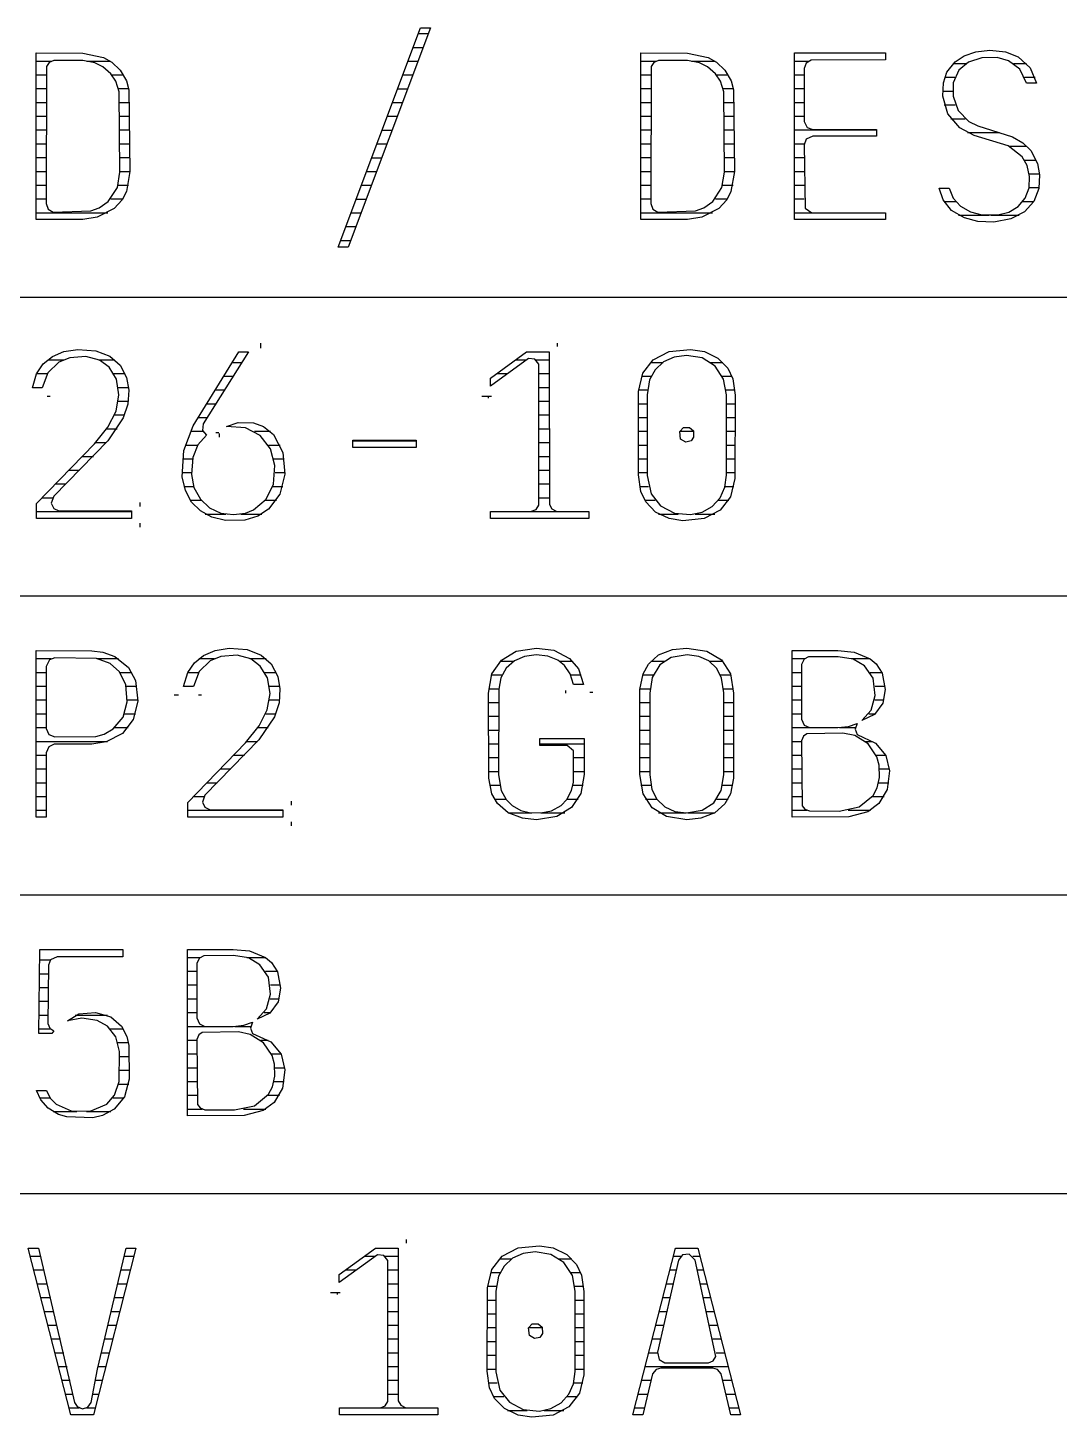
# Model space of a CAD drawing. Extents: x 7 to 280, y 7 to 360.
# Drawn here: x 138.57 to 147.54, y 216.79 to 228.88 of the extents above; entities that cross this region are included whole.
import ezdxf

# ---------------------------------------------------------------- set-up
doc = ezdxf.new("R2010")
doc.units = 0
doc.layers.add('SCORE', color=5, linetype='CONTINUOUS')

msp = doc.modelspace()

# ---------------------------------------------------------------- linework, layer by layer
at = {"layer": 'SCORE'}
for p, q in [((141.272, 226.9739), (141.9873, 228.8842)), ((142.0748, 228.8842), (141.3595, 226.9739)), ((141.9873, 228.8842), (142.0748, 228.8842)), ((141.9685, 228.8339), (142.056, 228.8339)), ((138.6433, 227.215), (138.6433, 228.665)), ((138.6433, 228.665), (139.0495, 228.6641)), ((139.0495, 228.6641), (139.2295, 228.6249)), ((141.9236, 228.7139), (142.0111, 228.7139)), ((143.9036, 227.215), (143.9036, 228.665)), ((143.9036, 228.665), (144.3097, 228.6641)), ((144.3097, 228.6641), (144.4898, 228.6249)), ((145.2421, 227.215), (145.2421, 228.665)), ((145.2421, 228.665), (146.0324, 228.665)), ((146.0324, 228.665), (146.0324, 228.605)), ((146.6375, 228.5875), (146.7176, 228.6416)), ((146.7176, 228.6416), (146.8186, 228.6764)), ((146.8186, 228.6764), (146.9412, 228.6884)), ((146.9412, 228.6884), (147.0774, 228.6737)), ((147.0774, 228.6737), (147.1855, 228.6317)), ((147.1855, 228.6317), (147.2914, 228.5368)), ((138.6433, 228.595), (138.7777, 228.595)), ((138.7333, 228.547), (138.73, 227.3548)), ((138.7575, 228.5832), (138.7333, 228.547)), ((138.7977, 228.5998), (138.7575, 228.5832)), ((139.0488, 228.599), (138.7977, 228.5998)), ((139.1534, 228.5785), (139.0488, 228.599)), ((139.0856, 228.595), (139.2853, 228.595)), ((139.2229, 228.5452), (139.1534, 228.5785)), ((139.2945, 228.4829), (139.2229, 228.5452)), ((139.2295, 228.6249), (139.3008, 228.5849)), ((139.3008, 228.5849), (139.3756, 228.5144)), ((139.3756, 228.5144), (139.4284, 228.4239)), ((141.8786, 228.5939), (141.9661, 228.5939)), ((143.9036, 228.595), (144.038, 228.595)), ((143.9935, 228.547), (143.9903, 227.3548)), ((144.0177, 228.5832), (143.9935, 228.547)), ((144.058, 228.5998), (144.0177, 228.5832)), ((144.3091, 228.599), (144.058, 228.5998)), ((144.4137, 228.5785), (144.3091, 228.599)), ((144.3459, 228.595), (144.5456, 228.595)), ((144.4832, 228.5452), (144.4137, 228.5785)), ((144.5548, 228.4829), (144.4832, 228.5452)), ((144.4898, 228.6249), (144.5611, 228.5849)), ((144.5611, 228.5849), (144.6359, 228.5144)), ((144.6359, 228.5144), (144.6887, 228.4239)), ((145.2421, 228.595), (145.363, 228.595)), ((145.3424, 228.5776), (145.3253, 228.53)), ((145.3253, 228.53), (145.3257, 228.0681)), ((145.3857, 228.6036), (145.3424, 228.5776)), ((146.0324, 228.605), (145.3857, 228.6036)), ((146.5675, 228.4968), (146.6375, 228.5875)), ((146.6226, 228.5731), (146.7317, 228.5731)), ((146.6702, 228.5149), (146.6226, 228.4063)), ((146.7534, 228.5865), (146.6702, 228.5149)), ((146.8706, 228.6241), (146.7534, 228.5865)), ((147.0033, 228.6246), (146.8706, 228.6241)), ((147.1016, 228.5975), (147.0033, 228.6246)), ((147.2, 228.5242), (147.1016, 228.5975)), ((147.1452, 228.5731), (147.2603, 228.5731)), ((147.2586, 228.4029), (147.2, 228.5242)), ((147.2914, 228.5368), (147.3462, 228.4029)), ((138.6433, 228.475), (138.73, 228.475)), ((139.3365, 228.4186), (139.2945, 228.4829)), ((139.3009, 228.475), (139.4028, 228.475)), ((139.3661, 228.3262), (139.3365, 228.4186)), ((139.4284, 228.4239), (139.4513, 228.3434)), ((141.8337, 228.4739), (141.9212, 228.4739)), ((143.9036, 228.475), (143.9903, 228.475)), ((144.5968, 228.4186), (144.5548, 228.4829)), ((144.5612, 228.475), (144.663, 228.475)), ((144.6264, 228.3262), (144.5968, 228.4186)), ((144.6887, 228.4239), (144.7116, 228.3434)), ((145.2421, 228.475), (145.3253, 228.475)), ((146.5311, 228.2897), (146.537, 228.4062)), ((146.537, 228.4062), (146.5675, 228.4968)), ((146.5492, 228.4531), (146.636, 228.4531)), ((146.6226, 228.4063), (146.62, 228.2902)), ((147.2433, 228.4531), (147.3334, 228.4531)), ((147.3462, 228.4029), (147.2586, 228.4029)), ((138.6433, 228.355), (138.73, 228.355)), ((139.3599, 228.355), (139.4488, 228.355)), ((139.3725, 227.6292), (139.3661, 228.3262)), ((139.4513, 228.3434), (139.4592, 227.6331)), ((141.7888, 228.3539), (141.8763, 228.3539)), ((143.9036, 228.355), (143.9903, 228.355)), ((144.6202, 228.355), (144.7091, 228.355)), ((144.6328, 227.6292), (144.6264, 228.3262)), ((144.7116, 228.3434), (144.7195, 227.6331)), ((145.2421, 228.355), (145.3253, 228.355)), ((146.53, 228.3331), (146.6168, 228.3331)), ((146.5749, 228.1345), (146.5311, 228.2897)), ((146.62, 228.2902), (146.6638, 228.1659)), ((138.6433, 228.235), (138.73, 228.235)), ((139.3725, 228.235), (139.4592, 228.235)), ((141.7438, 228.2339), (141.8313, 228.2339)), ((143.9036, 228.235), (143.9903, 228.235)), ((144.6328, 228.235), (144.7195, 228.235)), ((145.2421, 228.235), (145.3253, 228.235)), ((146.5441, 228.2131), (146.6402, 228.2131)), ((146.6638, 228.1659), (146.7563, 228.0696)), ((138.6433, 228.115), (138.73, 228.115)), ((139.3725, 228.115), (139.4592, 228.115)), ((141.6989, 228.1139), (141.7864, 228.1139)), ((143.9036, 228.115), (143.9903, 228.115)), ((144.6328, 228.115), (144.7195, 228.115)), ((145.2421, 228.115), (145.3253, 228.115)), ((145.3257, 228.0681), (145.3527, 228.0175)), ((146.6792, 228.0137), (146.5749, 228.1345)), ((146.6014, 228.0931), (146.7257, 228.0931)), ((146.7563, 228.0696), (146.8353, 228.0301)), ((146.8353, 228.0301), (147.1383, 227.935)), ((138.6433, 227.995), (138.73, 227.995)), ((139.3725, 227.995), (139.4592, 227.995)), ((141.654, 227.9939), (141.7415, 227.9939)), ((143.9036, 227.995), (143.9903, 227.995)), ((144.6328, 227.995), (144.7195, 227.995)), ((145.2421, 227.995), (145.9557, 227.995)), ((145.3424, 227.9146), (145.3253, 227.867)), ((145.4003, 227.942), (145.3424, 227.9146)), ((145.3527, 228.0175), (145.4003, 228.0005)), ((145.4003, 228.0005), (145.9557, 228.0005)), ((145.9557, 227.942), (145.4003, 227.942)), ((145.9557, 228.0005), (145.9557, 227.942)), ((146.8053, 227.9476), (146.6792, 228.0137)), ((146.7456, 227.9731), (147.0244, 227.9731)), ((147.0993, 227.8569), (146.8053, 227.9476)), ((147.1383, 227.935), (147.228, 227.8829)), ((138.6433, 227.875), (138.73, 227.875)), ((139.3725, 227.875), (139.4592, 227.875)), ((141.609, 227.8739), (141.6965, 227.8739)), ((143.9036, 227.875), (143.9903, 227.875)), ((144.6328, 227.875), (144.7195, 227.875)), ((145.2421, 227.875), (145.3258, 227.875)), ((145.3253, 227.867), (145.3342, 227.3146)), ((147.2219, 227.7611), (147.0993, 227.8569)), ((147.1071, 227.8531), (147.2621, 227.8531)), ((147.228, 227.8829), (147.2962, 227.8153)), ((147.2962, 227.8153), (147.3548, 227.7036)), ((138.6433, 227.755), (138.73, 227.755)), ((139.3725, 227.755), (139.4592, 227.755)), ((141.5641, 227.7539), (141.6516, 227.7539)), ((143.9036, 227.755), (143.9903, 227.755)), ((144.6328, 227.755), (144.7195, 227.755)), ((145.2421, 227.755), (145.3253, 227.755)), ((147.2644, 227.6868), (147.2219, 227.7611)), ((147.2411, 227.7331), (147.344, 227.7331)), ((147.2869, 227.5892), (147.2644, 227.6868)), ((147.3548, 227.7036), (147.3735, 227.6038)), ((138.6433, 227.635), (138.73, 227.635)), ((139.3501, 227.4938), (139.3725, 227.6292)), ((139.3725, 227.635), (139.4592, 227.635)), ((139.4592, 227.6331), (139.4284, 227.4582)), ((141.5192, 227.6339), (141.6067, 227.6339)), ((143.9036, 227.635), (143.9903, 227.635)), ((144.6103, 227.4938), (144.6328, 227.6292)), ((144.6328, 227.635), (144.7195, 227.635)), ((144.7195, 227.6331), (144.6886, 227.4582)), ((145.2421, 227.635), (145.3253, 227.635)), ((147.2816, 227.4904), (147.2869, 227.5892)), ((147.2842, 227.6131), (147.3725, 227.6131)), ((147.3735, 227.6038), (147.3673, 227.4854)), ((138.6433, 227.515), (138.73, 227.515)), ((139.2709, 227.3721), (139.3501, 227.4938)), ((139.3567, 227.515), (139.4462, 227.515)), ((139.4284, 227.4582), (139.3908, 227.3877)), ((141.4742, 227.5139), (141.5617, 227.5139)), ((143.9036, 227.515), (143.9903, 227.515)), ((144.5312, 227.3721), (144.6103, 227.4938)), ((144.617, 227.515), (144.7065, 227.515)), ((144.6886, 227.4582), (144.6511, 227.3877)), ((145.2421, 227.515), (145.3253, 227.515)), ((146.4996, 227.488), (146.5876, 227.488)), ((146.5338, 227.3867), (146.4996, 227.488)), ((146.5876, 227.488), (146.6219, 227.4028)), ((147.248, 227.4011), (147.2816, 227.4904)), ((147.2821, 227.4931), (147.3685, 227.4931)), ((147.3673, 227.4854), (147.3226, 227.3714)), ((138.6433, 227.395), (138.73, 227.395)), ((138.73, 227.3548), (138.7471, 227.3072)), ((138.7471, 227.3072), (138.7904, 227.2812)), ((139.1198, 227.2917), (139.1927, 227.3178)), ((139.3214, 227.3114), (139.1753, 227.2359)), ((139.1927, 227.3178), (139.2709, 227.3721)), ((139.2925, 227.395), (139.3954, 227.395)), ((139.3908, 227.3877), (139.3214, 227.3114)), ((141.4293, 227.3939), (141.5168, 227.3939)), ((143.9036, 227.395), (143.9903, 227.395)), ((143.9903, 227.3548), (144.0073, 227.3072)), ((144.0073, 227.3072), (144.0507, 227.2812)), ((144.3801, 227.2917), (144.4529, 227.3178)), ((144.5817, 227.3114), (144.4356, 227.2359)), ((144.4529, 227.3178), (144.5312, 227.3721)), ((144.5528, 227.395), (144.6557, 227.395)), ((144.6511, 227.3877), (144.5817, 227.3114)), ((145.2421, 227.395), (145.3253, 227.395)), ((145.3342, 227.3146), (145.393, 227.2753)), ((146.6078, 227.2944), (146.5338, 227.3867)), ((146.5417, 227.3731), (146.6433, 227.3731)), ((146.6219, 227.4028), (146.6858, 227.3308)), ((146.6858, 227.3308), (146.7713, 227.2817)), ((147.1048, 227.2812), (147.1868, 227.3296)), ((147.1868, 227.3296), (147.248, 227.4011)), ((147.2289, 227.3731), (147.3236, 227.3731)), ((147.3226, 227.3714), (147.2411, 227.2822)), ((138.6433, 227.275), (139.268, 227.275)), ((139.0495, 227.2159), (138.6433, 227.215)), ((138.7904, 227.2812), (139.1198, 227.2917)), ((139.1753, 227.2359), (139.0495, 227.2159)), ((141.3843, 227.2739), (141.4718, 227.2739)), ((143.9036, 227.275), (144.5283, 227.275)), ((144.3097, 227.2159), (143.9036, 227.215)), ((144.0507, 227.2812), (144.3801, 227.2917)), ((144.4356, 227.2359), (144.3097, 227.2159)), ((145.2421, 227.275), (145.3997, 227.275)), ((146.0324, 227.215), (145.2421, 227.215)), ((145.393, 227.2753), (146.0324, 227.275)), ((146.0324, 227.275), (146.0324, 227.215)), ((146.7191, 227.2293), (146.6078, 227.2944)), ((146.6681, 227.2531), (146.9318, 227.2531)), ((146.8357, 227.2), (146.7191, 227.2293)), ((146.7713, 227.2817), (146.8708, 227.2571)), ((146.974, 227.1939), (146.8357, 227.2)), ((146.8708, 227.2571), (147.0094, 227.257)), ((146.9516, 227.2531), (147.1967, 227.2531)), ((147.1241, 227.2207), (146.974, 227.1939)), ((147.0094, 227.257), (147.1048, 227.2812)), ((147.2411, 227.2822), (147.1241, 227.2207)), ((141.3394, 227.1539), (141.4269, 227.1539)), ((141.3595, 226.9739), (141.272, 226.9739)), ((141.2945, 227.0339), (141.382, 227.0339)), ((122.52, 226.54), (155.61, 226.54)), ((140.5998, 226.0967), (140.5998, 226.14)), ((143.1803, 226.1097), (143.1803, 226.14)), ((138.7062, 225.959), (138.7851, 226.0232)), ((138.7448, 225.995), (138.8809, 225.995)), ((138.842, 225.9751), (138.7457, 225.8815)), ((138.7851, 226.0232), (138.8858, 226.0668)), ((138.9359, 226.0137), (138.842, 225.9751)), ((138.8858, 226.0668), (139.0073, 226.0861)), ((139.0764, 226.0238), (138.9359, 226.0137)), ((139.0073, 226.0861), (139.1631, 226.0745)), ((139.1952, 225.9919), (139.0764, 226.0238)), ((139.1631, 226.0745), (139.2855, 226.0264)), ((139.1881, 225.995), (139.329, 225.995)), ((139.2788, 225.9299), (139.1952, 225.9919)), ((139.2855, 226.0264), (139.3744, 225.9481)), ((140.0093, 225.4206), (140.4057, 226.065)), ((140.4913, 226.065), (140.0965, 225.4368)), ((140.3489, 225.9731), (140.4335, 225.9731)), ((140.4057, 226.065), (140.4913, 226.065)), ((142.5953, 225.8343), (142.9104, 226.065)), ((142.9274, 226.0074), (142.5953, 225.7665)), ((142.8148, 225.995), (142.9016, 225.995)), ((142.9104, 226.065), (143.1081, 226.065)), ((142.9832, 226.0002), (142.9274, 226.0074)), ((143.0183, 225.9562), (142.9832, 226.0002)), ((142.9911, 225.995), (143.1081, 225.995)), ((143.1081, 226.065), (143.1096, 224.7367)), ((143.9224, 225.8787), (144.0126, 225.9948)), ((143.9891, 225.9731), (144.0978, 225.9731)), ((144.0126, 225.9948), (144.1513, 226.0669)), ((144.1026, 225.9766), (144.0289, 225.9076)), ((144.1952, 226.0191), (144.1026, 225.9766)), ((144.1513, 226.0669), (144.3373, 226.0861)), ((144.3006, 226.0332), (144.1952, 226.0191)), ((144.4372, 226.011), (144.3006, 226.0332)), ((144.3373, 226.0861), (144.4572, 226.0669)), ((144.5506, 225.9387), (144.4372, 226.011)), ((144.4572, 226.0669), (144.5751, 226.0101)), ((144.5094, 225.9731), (144.6182, 225.9731)), ((144.5751, 226.0101), (144.6597, 225.9224)), ((138.6109, 225.7525), (138.6482, 225.874)), ((138.6482, 225.874), (138.7062, 225.959)), ((138.6488, 225.875), (138.7415, 225.875)), ((138.7457, 225.8815), (138.6968, 225.7525)), ((139.3416, 225.8264), (139.2788, 225.9299)), ((139.319, 225.875), (139.4177, 225.875)), ((139.3744, 225.9481), (139.4308, 225.8405)), ((140.2747, 225.8531), (140.358, 225.8531)), ((142.6509, 225.875), (142.7407, 225.875)), ((143.0182, 224.7295), (143.0183, 225.9562)), ((143.0214, 225.875), (143.1081, 225.875)), ((143.8841, 225.7189), (143.9224, 225.8787)), ((143.9115, 225.8531), (143.9949, 225.8531)), ((144.0289, 225.9076), (143.9806, 225.8198)), ((144.6238, 225.8269), (144.5506, 225.9387)), ((144.6123, 225.8531), (144.6956, 225.8531)), ((144.6597, 225.9224), (144.7036, 225.8307)), ((138.6968, 225.7525), (138.6109, 225.7525)), ((138.6113, 225.755), (138.6973, 225.755)), ((139.3637, 225.6916), (139.3416, 225.8264)), ((139.3591, 225.755), (139.4477, 225.755)), ((139.4308, 225.8405), (139.4496, 225.7317)), ((139.4496, 225.7317), (139.4415, 225.6099)), ((140.2005, 225.7331), (140.2825, 225.7331)), ((142.5953, 225.7665), (142.5953, 225.8343)), ((143.0214, 225.755), (143.1081, 225.755)), ((143.8853, 225.7331), (143.9613, 225.7331)), ((143.9806, 225.8198), (143.9588, 225.6903)), ((144.6483, 225.6903), (144.6238, 225.8269)), ((144.6458, 225.7331), (144.7219, 225.7331)), ((144.7036, 225.8307), (144.7239, 225.6864)), ((138.7409, 225.68), (138.7659, 225.68)), ((139.3394, 225.5484), (139.3637, 225.6916)), ((139.3601, 225.635), (139.4456, 225.635)), ((139.4415, 225.6099), (139.4012, 225.4889)), ((140.1264, 225.6131), (140.207, 225.6131)), ((142.5203, 225.68), (142.6047, 225.68)), ((142.5803, 225.6618), (142.5803, 225.683)), ((143.0214, 225.635), (143.1081, 225.635)), ((143.8832, 224.9936), (143.8841, 225.7189)), ((143.8832, 225.6131), (143.9588, 225.6131)), ((143.9588, 225.6903), (143.9588, 224.9897)), ((144.6484, 224.9926), (144.6483, 225.6903)), ((144.6484, 225.6131), (144.7239, 225.6131)), ((144.7239, 225.6864), (144.723, 224.9615)), ((139.4012, 225.4889), (139.2665, 225.2891)), ((139.2678, 225.4099), (139.3394, 225.5484)), ((139.3264, 225.515), (139.4125, 225.515)), ((140.0522, 225.4931), (140.1315, 225.4931)), ((143.0214, 225.515), (143.1081, 225.515)), ((143.8832, 225.4931), (143.9588, 225.4931)), ((144.6484, 225.4931), (144.7239, 225.4931)), ((139.1501, 225.2631), (139.2678, 225.4099)), ((139.2574, 225.395), (139.3472, 225.395)), ((139.9283, 225.2054), (140.0093, 225.4206)), ((139.9857, 225.3731), (140.0948, 225.3731)), ((140.0965, 225.4368), (140.092, 225.3806)), ((140.092, 225.3806), (140.1249, 225.3387)), ((140.3007, 225.4142), (140.4011, 225.4493)), ((140.4661, 225.4044), (140.3007, 225.4142)), ((140.4011, 225.4493), (140.5336, 225.446)), ((140.5937, 225.3373), (140.4661, 225.4044)), ((140.5336, 225.446), (140.6212, 225.4153)), ((140.5421, 225.3731), (140.6811, 225.3731)), ((140.6212, 225.4153), (140.7092, 225.3447)), ((143.0214, 225.395), (143.1081, 225.395)), ((143.8832, 225.3731), (143.9588, 225.3731)), ((144.2433, 225.3705), (144.2741, 225.405)), ((144.2505, 225.3044), (144.2433, 225.3705)), ((144.2442, 225.3731), (144.363, 225.3731)), ((144.2741, 225.405), (144.3276, 225.4068)), ((144.3276, 225.4068), (144.362, 225.3762)), ((144.362, 225.3762), (144.3636, 225.3211)), ((144.6484, 225.3731), (144.7239, 225.3731)), ((138.6479, 224.7435), (139.1501, 225.2631)), ((139.2665, 225.2891), (138.7963, 224.8074)), ((139.1607, 225.275), (139.2542, 225.275)), ((139.9408, 225.2531), (140.0509, 225.2531)), ((140.0515, 225.254), (140.0065, 225.1449)), ((140.1249, 225.3387), (140.0515, 225.254)), ((140.2068, 225.3614), (140.2343, 225.3614)), ((140.2398, 225.3216), (140.2398, 225.3551)), ((140.683, 225.2217), (140.5937, 225.3373)), ((140.6659, 225.2531), (140.766, 225.2531)), ((140.7092, 225.3447), (140.7888, 225.1877)), ((141.3977, 225.2309), (141.3977, 225.2957)), ((141.3977, 225.2957), (141.9491, 225.2957)), ((141.3977, 225.2909), (141.9491, 225.2909)), ((141.9491, 225.2957), (141.9491, 225.2309)), ((143.0214, 225.275), (143.1081, 225.275)), ((143.8832, 225.2531), (143.9588, 225.2531)), ((144.2949, 225.2795), (144.2505, 225.3044)), ((144.3415, 225.2886), (144.2949, 225.2795)), ((144.3636, 225.3211), (144.3415, 225.2886)), ((144.6484, 225.2531), (144.7239, 225.2531)), ((139.0464, 225.155), (139.1414, 225.155)), ((139.9134, 224.9766), (139.9283, 225.2054)), ((139.9156, 225.1331), (140.0041, 225.1331)), ((140.0065, 225.1449), (139.9951, 224.9957)), ((140.7212, 225.0753), (140.683, 225.2217)), ((140.7126, 225.1331), (140.7999, 225.1331)), ((140.7888, 225.1877), (140.806, 225)), ((141.9491, 225.2309), (141.3977, 225.2309)), ((143.0214, 225.155), (143.1081, 225.155)), ((143.8832, 225.1331), (143.9588, 225.1331)), ((144.6484, 225.1331), (144.7239, 225.1331)), ((138.9302, 225.035), (139.0223, 225.035)), ((139.9106, 225.0131), (139.9945, 225.0131)), ((140.7085, 224.9138), (140.7212, 225.0753)), ((140.7222, 225.0131), (140.8064, 225.0131)), ((143.0214, 225.035), (143.1081, 225.035)), ((143.8832, 225.0131), (143.9588, 225.0131)), ((144.6484, 225.0131), (144.7239, 225.0131)), ((138.814, 224.915), (138.9031, 224.915)), ((139.9417, 224.8574), (139.9134, 224.9766)), ((139.9299, 224.8931), (140.0144, 224.8931)), ((139.9951, 224.9957), (140.0169, 224.8849)), ((140.0169, 224.8849), (140.0724, 224.7816)), ((140.6443, 224.7815), (140.7085, 224.9138)), ((140.7023, 224.8931), (140.7888, 224.8931)), ((140.806, 225), (140.764, 224.8254)), ((143.0214, 224.915), (143.1081, 224.915)), ((143.9035, 224.8503), (143.8832, 224.9936)), ((143.8928, 224.8931), (143.9707, 224.8931)), ((143.9588, 224.9897), (143.9938, 224.8292)), ((144.5931, 224.7933), (144.6345, 224.8855)), ((144.6345, 224.8855), (144.6484, 224.9926)), ((144.6365, 224.8931), (144.7143, 224.8931)), ((144.723, 224.9615), (144.6846, 224.8021)), ((138.6978, 224.795), (138.7864, 224.795)), ((138.7963, 224.8074), (138.7749, 224.7471)), ((139.9965, 224.7576), (139.9417, 224.8574)), ((139.9857, 224.7731), (140.0795, 224.7731)), ((140.0724, 224.7816), (140.1521, 224.7068)), ((140.5333, 224.6883), (140.6443, 224.7815)), ((140.6371, 224.7731), (140.7341, 224.7731)), ((140.764, 224.8254), (140.6656, 224.6953)), ((143.0214, 224.795), (143.1081, 224.795)), ((143.9475, 224.7581), (143.9035, 224.8503)), ((143.9382, 224.7731), (144.0287, 224.7731)), ((143.9938, 224.8292), (144.0761, 224.7236)), ((144.5253, 224.7186), (144.5931, 224.7933)), ((144.5787, 224.7731), (144.6689, 224.7731)), ((144.6846, 224.8021), (144.5944, 224.6853)), ((138.6479, 224.615), (138.6479, 224.7435)), ((138.6479, 224.675), (139.4742, 224.675)), ((138.7749, 224.7471), (138.7966, 224.7015)), ((138.7966, 224.7015), (138.8422, 224.6799)), ((138.8422, 224.6799), (139.4742, 224.6796)), ((139.4742, 224.6796), (139.4742, 224.615)), ((139.5491, 224.7197), (139.5491, 224.7546)), ((140.0734, 224.6803), (139.9965, 224.7576)), ((140.1727, 224.6252), (140.0734, 224.6803)), ((140.1148, 224.6531), (140.2929, 224.6531)), ((140.1521, 224.7068), (140.2507, 224.6619)), ((140.2507, 224.6619), (140.3614, 224.6481)), ((140.3614, 224.6481), (140.4659, 224.6619)), ((140.4237, 224.6531), (140.606, 224.6531)), ((140.4659, 224.6619), (140.5333, 224.6883)), ((140.6656, 224.6953), (140.5731, 224.6356)), ((142.5966, 224.6763), (142.9538, 224.6766)), ((142.5966, 224.615), (142.5966, 224.6763)), ((142.5966, 224.675), (143.4527, 224.675)), ((142.9538, 224.6766), (142.994, 224.6933)), ((142.994, 224.6933), (143.0182, 224.7295)), ((143.1096, 224.7367), (143.1301, 224.6983)), ((143.1301, 224.6983), (143.1685, 224.6777)), ((143.1685, 224.6777), (143.4527, 224.6763)), ((143.4527, 224.6763), (143.4527, 224.615)), ((144.0325, 224.6702), (143.9475, 224.7581)), ((144.1514, 224.6131), (144.0325, 224.6702)), ((144.0589, 224.6531), (144.2296, 224.6531)), ((144.0761, 224.7236), (144.1957, 224.6609)), ((144.1957, 224.6609), (144.3367, 224.6479)), ((144.3367, 224.6479), (144.4373, 224.6691)), ((144.3781, 224.6531), (144.5485, 224.6531)), ((144.4373, 224.6691), (144.5253, 224.7186)), ((144.5944, 224.6853), (144.4562, 224.6131)), ((139.4742, 224.615), (138.6479, 224.615)), ((139.5491, 224.54), (139.5491, 224.5749)), ((140.2919, 224.5968), (140.1727, 224.6252)), ((140.4601, 224.6011), (140.2919, 224.5968)), ((140.5731, 224.6356), (140.4601, 224.6011)), ((143.4527, 224.615), (142.5966, 224.615)), ((144.2705, 224.5939), (144.1514, 224.6131)), ((144.4562, 224.6131), (144.2705, 224.5939)), ((122.52, 223.94), (155.61, 223.94)), ((138.6453, 222.015), (138.6453, 223.465)), ((138.6453, 223.465), (139.1289, 223.4641)), ((139.1289, 223.4641), (139.2232, 223.4518)), ((139.2232, 223.4518), (139.3294, 223.4138)), ((140.1001, 223.4232), (140.2009, 223.4668)), ((140.2009, 223.4668), (140.3223, 223.4861)), ((140.3223, 223.4861), (140.4782, 223.4745)), ((140.4782, 223.4745), (140.6005, 223.4264)), ((142.6907, 223.3823), (142.8201, 223.4594)), ((142.8201, 223.4594), (142.9976, 223.4869)), ((142.9976, 223.4869), (143.1482, 223.4675)), ((143.1482, 223.4675), (143.2841, 223.3973)), ((144.0588, 223.4266), (144.1806, 223.4745)), ((144.1806, 223.4745), (144.3036, 223.4869)), ((144.3036, 223.4869), (144.4796, 223.4595)), ((144.4796, 223.4595), (144.605, 223.383)), ((145.2222, 223.465), (145.6181, 223.465)), ((145.2222, 222.015), (145.2222, 223.465)), ((145.6181, 223.465), (145.7596, 223.4512)), ((145.7596, 223.4512), (145.8996, 223.3937)), ((138.6453, 223.395), (138.7757, 223.395)), ((138.7594, 223.3849), (138.732, 223.327)), ((138.732, 223.327), (138.732, 222.7882)), ((138.807, 223.402), (138.7594, 223.3849)), ((139.1681, 223.3958), (138.807, 223.402)), ((139.2869, 223.3514), (139.1681, 223.3958)), ((139.1717, 223.395), (139.3614, 223.395)), ((139.3677, 223.2793), (139.2869, 223.3514)), ((139.3294, 223.4138), (139.4479, 223.3172)), ((139.4479, 223.3172), (139.5083, 223.2034)), ((139.9633, 223.274), (140.0213, 223.359)), ((140.0213, 223.359), (140.1001, 223.4232)), ((140.0598, 223.395), (140.196, 223.395)), ((140.1571, 223.3751), (140.0607, 223.2815)), ((140.251, 223.4137), (140.1571, 223.3751)), ((140.3915, 223.4238), (140.251, 223.4137)), ((140.5103, 223.3919), (140.3915, 223.4238)), ((140.5032, 223.395), (140.644, 223.395)), ((140.5938, 223.3299), (140.5103, 223.3919)), ((140.6566, 223.2264), (140.5938, 223.3299)), ((140.6005, 223.4264), (140.6895, 223.3481)), ((140.6895, 223.3481), (140.7458, 223.2405)), ((142.6093, 223.2622), (142.6907, 223.3823)), ((142.6815, 223.3731), (142.7987, 223.3731)), ((142.7328, 223.3125), (142.6872, 223.2275)), ((142.804, 223.3768), (142.7328, 223.3125)), ((142.8932, 223.4148), (142.804, 223.3768)), ((142.9945, 223.4271), (142.8932, 223.4148)), ((143.0944, 223.4163), (142.9945, 223.4271)), ((143.183, 223.3804), (143.0944, 223.4163)), ((143.2394, 223.3353), (143.183, 223.3804)), ((143.1942, 223.3731), (143.3101, 223.3731)), ((143.2896, 223.2632), (143.2394, 223.3353)), ((143.2841, 223.3973), (143.361, 223.306)), ((143.9235, 223.2627), (143.9709, 223.348)), ((143.9709, 223.348), (144.0588, 223.4266)), ((143.9926, 223.3731), (144.1088, 223.3731)), ((144.0697, 223.3406), (144.0032, 223.232)), ((144.1689, 223.4045), (144.0697, 223.3406)), ((144.3062, 223.4271), (144.1689, 223.4045)), ((144.4079, 223.4145), (144.3062, 223.4271)), ((144.4965, 223.3752), (144.4079, 223.4145)), ((144.5644, 223.3094), (144.4965, 223.3752)), ((144.4994, 223.3731), (144.6146, 223.3731)), ((144.6065, 223.2248), (144.5644, 223.3094)), ((144.605, 223.383), (144.6837, 223.2627)), ((145.2222, 223.395), (145.3311, 223.395)), ((145.3029, 223.3435), (145.3025, 222.8695)), ((145.3245, 223.3892), (145.3029, 223.3435)), ((145.3629, 223.4097), (145.3245, 223.3892)), ((145.6205, 223.4111), (145.3629, 223.4097)), ((145.7506, 223.3904), (145.6205, 223.4111)), ((145.7357, 223.395), (145.8974, 223.395)), ((145.8509, 223.3315), (145.7506, 223.3904)), ((145.9244, 223.2237), (145.8509, 223.3315)), ((145.8996, 223.3937), (145.9517, 223.3497)), ((145.9517, 223.3497), (146.0043, 223.2697)), ((138.6453, 223.275), (138.732, 223.275)), ((139.4243, 223.166), (139.3677, 223.2793)), ((139.3708, 223.275), (139.4766, 223.275)), ((139.5083, 223.2034), (139.5285, 223.0261)), ((139.926, 223.1525), (139.9633, 223.274)), ((139.9639, 223.275), (140.0566, 223.275)), ((140.0607, 223.2815), (140.0119, 223.1525)), ((140.6341, 223.275), (140.7327, 223.275)), ((140.6788, 223.0916), (140.6566, 223.2264)), ((140.7458, 223.2405), (140.7647, 223.1317)), ((142.5804, 223.0941), (142.6093, 223.2622)), ((142.6061, 223.2531), (142.6974, 223.2531)), ((142.6872, 223.2275), (142.6682, 223.1293)), ((143.3184, 223.1701), (143.2896, 223.2632)), ((143.2941, 223.2531), (143.3854, 223.2531)), ((143.361, 223.306), (143.4057, 223.1701)), ((143.8963, 223.1267), (143.9235, 223.2627)), ((143.9202, 223.2531), (144.0115, 223.2531)), ((144.0032, 223.232), (143.9822, 223.0951)), ((144.596, 223.2531), (144.687, 223.2531)), ((144.6249, 223.0975), (144.6065, 223.2248)), ((144.6837, 223.2627), (144.7116, 223.0956)), ((145.2222, 223.275), (145.3025, 223.275)), ((145.8986, 223.275), (146.0017, 223.275)), ((145.9439, 223.0739), (145.9244, 223.2237)), ((146.0043, 223.2697), (146.0308, 223.1264)), ((138.6453, 223.155), (138.732, 223.155)), ((139.4364, 223.0187), (139.4243, 223.166)), ((139.427, 223.155), (139.5205, 223.155)), ((139.8443, 223.08), (139.8818, 223.08)), ((140.0119, 223.1525), (139.926, 223.1525)), ((139.9264, 223.155), (140.0124, 223.155)), ((140.056, 223.08), (140.081, 223.08)), ((140.6545, 222.9484), (140.6788, 223.0916)), ((140.6742, 223.155), (140.7628, 223.155)), ((140.7647, 223.1317), (140.7566, 223.0099)), ((142.5813, 222.3539), (142.5804, 223.0941)), ((142.5818, 223.1331), (142.6685, 223.1331)), ((142.6682, 223.1293), (142.6672, 222.3823)), ((143.2512, 223.0951), (143.2512, 223.1181)), ((143.4057, 223.1701), (143.3184, 223.1701)), ((143.4597, 223.1044), (143.4858, 223.1044)), ((143.8955, 222.3859), (143.8963, 223.1267)), ((143.8968, 223.1331), (143.9836, 223.1331)), ((143.9822, 223.0951), (143.9822, 222.3824)), ((144.6235, 223.1331), (144.7104, 223.1331)), ((144.6249, 222.3849), (144.6249, 223.0975)), ((144.7116, 223.0956), (144.7108, 222.3537)), ((145.2222, 223.155), (145.3025, 223.155)), ((145.9076, 222.9471), (145.9439, 223.0739)), ((145.9414, 223.155), (146.0296, 223.155)), ((146.0308, 223.1264), (146.0098, 223.0082)), ((138.6453, 223.035), (138.732, 223.035)), ((139.3996, 222.8865), (139.4364, 223.0187)), ((139.4373, 223.035), (139.5287, 223.035)), ((139.5285, 223.0261), (139.4885, 222.8643)), ((140.5829, 222.8099), (140.6545, 222.9484)), ((140.6752, 223.035), (140.7607, 223.035)), ((140.7566, 223.0099), (140.7163, 222.8889)), ((142.5804, 223.0131), (142.6671, 223.0131)), ((143.8955, 223.0131), (143.9822, 223.0131)), ((144.6249, 223.0131), (144.7116, 223.0131)), ((145.2222, 223.035), (145.3025, 223.035)), ((145.8273, 222.8564), (145.9076, 222.9471)), ((146.0098, 223.0082), (145.9381, 222.9101)), ((145.9388, 223.035), (146.0188, 223.035)), ((138.6453, 222.915), (138.732, 222.915)), ((139.3146, 222.7836), (139.3996, 222.8865)), ((139.4885, 222.8643), (139.3946, 222.7446)), ((139.4125, 222.915), (139.5087, 222.915)), ((140.7163, 222.8889), (140.5816, 222.6891)), ((140.6415, 222.915), (140.7276, 222.915)), ((142.5804, 222.8931), (142.6671, 222.8931)), ((143.8955, 222.8931), (143.9822, 222.8931)), ((144.6249, 222.8931), (144.7116, 222.8931)), ((145.2222, 222.915), (145.3025, 222.915)), ((145.3025, 222.8695), (145.3245, 222.8165)), ((145.7121, 222.8047), (145.7862, 222.8314)), ((145.7862, 222.8314), (145.7685, 222.7806)), ((145.9381, 222.9101), (145.8273, 222.8564)), ((145.8866, 222.915), (145.9437, 222.915)), ((138.6453, 222.795), (138.732, 222.795)), ((138.732, 222.7882), (138.754, 222.7352)), ((138.754, 222.7352), (138.807, 222.7132)), ((138.807, 222.7132), (139.1616, 222.7184)), ((139.1616, 222.7184), (139.2343, 222.7378)), ((139.2343, 222.7378), (139.3146, 222.7836)), ((139.3946, 222.7446), (139.2517, 222.6706)), ((139.3279, 222.795), (139.4444, 222.795)), ((140.4651, 222.6631), (140.5829, 222.8099)), ((140.5725, 222.795), (140.6623, 222.795)), ((142.5804, 222.7731), (142.6671, 222.7731)), ((143.8955, 222.7731), (143.9822, 222.7731)), ((144.6249, 222.7731), (144.7116, 222.7731)), ((145.2222, 222.795), (145.3695, 222.795)), ((145.3196, 222.7199), (145.3029, 222.6796)), ((145.3488, 222.7416), (145.3196, 222.7199)), ((145.3245, 222.8165), (145.3702, 222.7949)), ((145.663, 222.7461), (145.3488, 222.7416)), ((145.3702, 222.7949), (145.6193, 222.7946)), ((145.6193, 222.7946), (145.7121, 222.8047)), ((145.6315, 222.795), (145.7694, 222.795)), ((145.7664, 222.7251), (145.663, 222.7461)), ((145.8823, 222.653), (145.7664, 222.7251)), ((145.7685, 222.7806), (145.7866, 222.7341)), ((145.7866, 222.7341), (145.9455, 222.6596)), ((138.6453, 222.675), (139.2653, 222.675)), ((138.754, 222.6282), (138.732, 222.5752)), ((138.7997, 222.6498), (138.754, 222.6282)), ((139.129, 222.651), (138.7997, 222.6498)), ((139.2517, 222.6706), (139.129, 222.651)), ((139.963, 222.1435), (140.4651, 222.6631)), ((140.5816, 222.6891), (140.1114, 222.2074)), ((140.4757, 222.675), (140.5693, 222.675)), ((142.5804, 222.6531), (142.6671, 222.6531)), ((143.0262, 222.6394), (143.0262, 222.6988)), ((143.0262, 222.6988), (143.411, 222.6988)), ((143.0262, 222.6531), (143.411, 222.6531)), ((143.2639, 222.638), (143.0262, 222.6394)), ((143.3186, 222.5931), (143.2639, 222.638)), ((143.3197, 222.3188), (143.3186, 222.5931)), ((143.411, 222.6988), (143.411, 222.3859)), ((143.8955, 222.6531), (143.9822, 222.6531)), ((144.6249, 222.6531), (144.7116, 222.6531)), ((145.2222, 222.675), (145.3027, 222.675)), ((145.3029, 222.6796), (145.3082, 222.1151)), ((145.8574, 222.675), (145.921, 222.675)), ((145.9567, 222.5406), (145.8823, 222.653)), ((145.9455, 222.6596), (146.0346, 222.5526)), ((138.6453, 222.555), (138.732, 222.555)), ((138.732, 222.5752), (138.732, 222.015)), ((140.3614, 222.555), (140.4565, 222.555)), ((142.5804, 222.5331), (142.6671, 222.5331)), ((143.3243, 222.5331), (143.411, 222.5331)), ((143.8955, 222.5331), (143.9822, 222.5331)), ((144.6249, 222.5331), (144.7116, 222.5331)), ((145.2222, 222.555), (145.3025, 222.555)), ((145.9504, 222.555), (146.0334, 222.555)), ((145.9764, 222.4674), (145.9567, 222.5406)), ((145.9799, 222.3616), (145.9764, 222.4674)), ((146.0346, 222.5526), (146.0667, 222.4174)), ((138.6453, 222.435), (138.732, 222.435)), ((140.2452, 222.435), (140.3373, 222.435)), ((142.5804, 222.4131), (142.6671, 222.4131)), ((142.6093, 222.2191), (142.5813, 222.3539)), ((142.6672, 222.3823), (142.6897, 222.2469)), ((143.3243, 222.4131), (143.411, 222.4131)), ((143.411, 222.3859), (143.3825, 222.2202)), ((143.8955, 222.4131), (143.9822, 222.4131)), ((143.9235, 222.2183), (143.8955, 222.3859)), ((143.9822, 222.3824), (144.001, 222.2552)), ((144.6041, 222.2486), (144.6249, 222.3849)), ((144.6249, 222.4131), (144.7116, 222.4131)), ((144.7108, 222.3537), (144.6836, 222.2183)), ((145.2222, 222.435), (145.3025, 222.435)), ((145.9591, 222.2696), (145.9799, 222.3616)), ((145.9802, 222.435), (146.0653, 222.435)), ((146.0667, 222.4174), (146.0477, 222.2558)), ((138.6453, 222.315), (138.732, 222.315)), ((140.1291, 222.315), (140.2182, 222.315)), ((142.5885, 222.2931), (142.6766, 222.2931)), ((142.6897, 222.2469), (142.7324, 222.1686)), ((143.2605, 222.1693), (143.3023, 222.2476)), ((143.3825, 222.2202), (143.3018, 222.0987)), ((143.3023, 222.2476), (143.3197, 222.3188)), ((143.315, 222.2931), (143.403, 222.2931)), ((143.9032, 222.2931), (143.9912, 222.2931)), ((144.001, 222.2552), (144.0438, 222.1705)), ((144.5382, 222.14), (144.6041, 222.2486)), ((144.616, 222.2931), (144.7039, 222.2931)), ((145.2222, 222.315), (145.3025, 222.315)), ((145.924, 222.2038), (145.9591, 222.2696)), ((145.9724, 222.315), (146.0616, 222.315)), ((146.0477, 222.2558), (145.9757, 222.1328)), ((138.6453, 222.195), (138.732, 222.195)), ((139.963, 222.015), (139.963, 222.1435)), ((140.0129, 222.195), (140.1015, 222.195)), ((140.1114, 222.2074), (140.09, 222.1471)), ((140.09, 222.1471), (140.1116, 222.1015)), ((140.1116, 222.1015), (140.1573, 222.0799)), ((140.8642, 222.1197), (140.8642, 222.1546)), ((142.6586, 222.1331), (142.6093, 222.2191)), ((142.6316, 222.1731), (142.7293, 222.1731)), ((142.7492, 222.0537), (142.6586, 222.1331)), ((142.7324, 222.1686), (142.7839, 222.117)), ((142.7839, 222.117), (142.8612, 222.0741)), ((143.1257, 222.0715), (143.2098, 222.1173)), ((143.2098, 222.1173), (143.2605, 222.1693)), ((143.2631, 222.1731), (143.3598, 222.1731)), ((144.0023, 222.0971), (143.9235, 222.2183)), ((143.9445, 222.1731), (144.0421, 222.1731)), ((144.0438, 222.1705), (144.1121, 222.1049)), ((144.1121, 222.1049), (144.2002, 222.0656)), ((144.4389, 222.0756), (144.5382, 222.14)), ((144.636, 222.1322), (144.5485, 222.0533)), ((144.5656, 222.1731), (144.6626, 222.1731)), ((144.6836, 222.2183), (144.636, 222.1322)), ((145.2222, 222.195), (145.3025, 222.195)), ((145.3082, 222.1151), (145.33, 222.0859)), ((145.6289, 222.0688), (145.8029, 222.1039)), ((145.8029, 222.1039), (145.924, 222.2038)), ((145.9757, 222.1328), (145.8789, 222.062)), ((145.9172, 222.195), (146.021, 222.195)), ((138.6453, 222.075), (138.732, 222.075)), ((138.732, 222.015), (138.6453, 222.015)), ((139.963, 222.075), (140.7892, 222.075)), ((140.7892, 222.015), (139.963, 222.015)), ((140.1573, 222.0799), (140.7892, 222.0796)), ((140.7892, 222.0796), (140.7892, 222.015)), ((142.8737, 222.0055), (142.7492, 222.0537)), ((142.7503, 222.0531), (142.9572, 222.0531)), ((142.8612, 222.0741), (142.9318, 222.056)), ((142.9976, 221.9931), (142.8737, 222.0055)), ((142.9318, 222.056), (143.0349, 222.0529)), ((143.174, 222.0209), (142.9976, 221.9931)), ((143.0349, 222.0529), (143.1257, 222.0715)), ((143.0371, 222.0531), (143.2419, 222.0531)), ((143.3018, 222.0987), (143.174, 222.0209)), ((144.1279, 222.0205), (144.0023, 222.0971)), ((144.0593, 222.0531), (144.2948, 222.0531)), ((144.3036, 221.9931), (144.1279, 222.0205)), ((144.2002, 222.0656), (144.3008, 222.0529)), ((144.3008, 222.0529), (144.4389, 222.0756)), ((144.4269, 222.0055), (144.3036, 221.9931)), ((144.3124, 222.0531), (144.5481, 222.0531)), ((144.5485, 222.0533), (144.4269, 222.0055)), ((145.2222, 222.075), (145.3479, 222.075)), ((145.7151, 222.0181), (145.2222, 222.015)), ((145.33, 222.0859), (145.3702, 222.0692)), ((145.3702, 222.0692), (145.6289, 222.0688)), ((145.7068, 222.075), (145.9029, 222.075)), ((145.8789, 222.062), (145.7151, 222.0181)), ((140.8642, 221.94), (140.8642, 221.9749)), ((122.52, 221.34), (155.61, 221.34)), ((138.6657, 220.1322), (138.6748, 220.865)), ((138.6737, 220.7731), (138.7691, 220.7731)), ((138.6748, 220.865), (139.3983, 220.865)), ((138.7693, 220.7734), (138.752, 220.7263)), ((138.827, 220.8004), (138.7693, 220.7734)), ((139.3983, 220.8004), (138.827, 220.8004)), ((139.3983, 220.865), (139.3983, 220.8004)), ((139.9619, 220.865), (140.3578, 220.865)), ((139.9619, 219.415), (139.9619, 220.865)), ((139.9619, 220.795), (140.0708, 220.795)), ((140.0642, 220.7892), (140.0426, 220.7435)), ((140.1026, 220.8097), (140.0642, 220.7892)), ((140.3602, 220.8111), (140.1026, 220.8097)), ((140.3578, 220.865), (140.4993, 220.8512)), ((140.4903, 220.7904), (140.3602, 220.8111)), ((140.4754, 220.795), (140.6371, 220.795)), ((140.5906, 220.7315), (140.4903, 220.7904)), ((140.4993, 220.8512), (140.6394, 220.7937)), ((140.6394, 220.7937), (140.6914, 220.7497)), ((138.6722, 220.6531), (138.7511, 220.6531)), ((138.752, 220.7263), (138.7463, 220.2212)), ((139.9619, 220.675), (140.0423, 220.675)), ((140.0426, 220.7435), (140.0423, 220.2695)), ((140.6641, 220.6237), (140.5906, 220.7315)), ((140.6383, 220.675), (140.7414, 220.675)), ((140.6914, 220.7497), (140.744, 220.6697)), ((140.744, 220.6697), (140.7705, 220.5264)), ((138.6707, 220.5331), (138.7497, 220.5331)), ((139.9619, 220.555), (140.0423, 220.555)), ((140.6836, 220.4739), (140.6641, 220.6237)), ((140.6811, 220.555), (140.7693, 220.555)), ((138.6692, 220.4131), (138.7482, 220.4131)), ((139.9619, 220.435), (140.0423, 220.435)), ((140.6474, 220.3471), (140.6836, 220.4739)), ((140.7496, 220.4082), (140.6778, 220.3101)), ((140.6785, 220.435), (140.7585, 220.435)), ((140.7705, 220.5264), (140.7496, 220.4082)), ((138.6677, 220.2931), (138.7468, 220.2931)), ((138.9171, 220.244), (139.0158, 220.3042)), ((138.9839, 220.2931), (139.2631, 220.2931)), ((139.0158, 220.3042), (139.1607, 220.315)), ((139.1607, 220.315), (139.2937, 220.2793)), ((139.9619, 220.315), (140.0423, 220.315)), ((140.567, 220.2564), (140.6474, 220.3471)), ((140.6778, 220.3101), (140.567, 220.2564)), ((140.6263, 220.315), (140.6834, 220.315)), ((138.6663, 220.1731), (138.7697, 220.1731)), ((138.7463, 220.2212), (138.7627, 220.1805)), ((138.7627, 220.1805), (138.7971, 220.1567)), ((139.0404, 220.2669), (138.9171, 220.244)), ((139.1733, 220.2473), (139.0404, 220.2669)), ((139.2649, 220.1963), (139.1733, 220.2473)), ((139.336, 220.1027), (139.2649, 220.1963)), ((139.2889, 220.1731), (139.4023, 220.1731)), ((139.2937, 220.2793), (139.3869, 220.1972)), ((139.3869, 220.1972), (139.4324, 220.1054)), ((139.9619, 220.195), (140.1092, 220.195)), ((140.0423, 220.2695), (140.0642, 220.2165)), ((140.0642, 220.2165), (140.1099, 220.1949)), ((140.1099, 220.1949), (140.359, 220.1946)), ((140.359, 220.1946), (140.4518, 220.2047)), ((140.3713, 220.195), (140.5091, 220.195)), ((140.4518, 220.2047), (140.5259, 220.2314)), ((140.5259, 220.2314), (140.5082, 220.1806)), ((140.5082, 220.1806), (140.5264, 220.1341)), ((138.779, 220.1322), (138.6657, 220.1322)), ((138.7971, 220.1567), (138.779, 220.1322)), ((139.3678, 219.9749), (139.336, 220.1027)), ((139.3542, 220.0531), (139.4453, 220.0531)), ((139.4324, 220.1054), (139.4499, 220.0282)), ((139.9619, 220.075), (140.0424, 220.075)), ((140.0593, 220.1199), (140.0426, 220.0796)), ((140.0426, 220.0796), (140.048, 219.5151)), ((140.0886, 220.1416), (140.0593, 220.1199)), ((140.4028, 220.1461), (140.0886, 220.1416)), ((140.5061, 220.1251), (140.4028, 220.1461)), ((140.6221, 220.053), (140.5061, 220.1251)), ((140.5264, 220.1341), (140.6852, 220.0596)), ((140.5971, 220.075), (140.6608, 220.075)), ((140.6964, 219.9406), (140.6221, 220.053)), ((140.6852, 220.0596), (140.7744, 219.9526)), ((139.3648, 219.7163), (139.3678, 219.9749)), ((139.3692, 219.9331), (139.456, 219.9331)), ((139.4499, 220.0282), (139.4541, 219.7354)), ((139.9619, 219.955), (140.0423, 219.955)), ((140.6901, 219.955), (140.7731, 219.955)), ((140.7161, 219.8674), (140.6964, 219.9406)), ((140.7744, 219.9526), (140.8065, 219.8174)), ((139.3692, 219.8131), (139.456, 219.8131)), ((139.9619, 219.835), (140.0423, 219.835)), ((140.7196, 219.7616), (140.7161, 219.8674)), ((140.72, 219.835), (140.805, 219.835)), ((140.8065, 219.8174), (140.7874, 219.6558)), ((139.3249, 219.5954), (139.3648, 219.7163)), ((139.3607, 219.6931), (139.4489, 219.6931)), ((139.4541, 219.7354), (139.4135, 219.5828)), ((139.9619, 219.715), (140.0423, 219.715)), ((140.6988, 219.6696), (140.7196, 219.7616)), ((140.7121, 219.715), (140.8013, 219.715)), ((138.6465, 219.6354), (138.7326, 219.6354)), ((138.6835, 219.5551), (138.6465, 219.6354)), ((138.6731, 219.5731), (138.7639, 219.5731)), ((138.7326, 219.6354), (138.7659, 219.5703)), ((138.7659, 219.5703), (138.8175, 219.5169)), ((139.2575, 219.5168), (139.3249, 219.5954)), ((139.3104, 219.5731), (139.4078, 219.5731)), ((139.4135, 219.5828), (139.3218, 219.4731)), ((139.9619, 219.595), (140.0423, 219.595)), ((140.5427, 219.5039), (140.6637, 219.6038)), ((140.6569, 219.595), (140.7607, 219.595)), ((140.6637, 219.6038), (140.6988, 219.6696)), ((140.7874, 219.6558), (140.7154, 219.5328)), ((138.7494, 219.4823), (138.6835, 219.5551)), ((138.839, 219.4288), (138.7494, 219.4823)), ((138.7916, 219.4531), (138.9986, 219.4531)), ((138.8175, 219.5169), (138.9472, 219.46)), ((138.9472, 219.46), (139.1145, 219.4569)), ((139.0827, 219.4531), (139.2925, 219.4531)), ((139.1145, 219.4569), (139.2575, 219.5168)), ((139.3218, 219.4731), (139.2217, 219.4202)), ((139.9619, 219.475), (140.0876, 219.475)), ((140.048, 219.5151), (140.0697, 219.4859)), ((140.0697, 219.4859), (140.1099, 219.4692)), ((140.1099, 219.4692), (140.3687, 219.4688)), ((140.3687, 219.4688), (140.5427, 219.5039)), ((140.4466, 219.475), (140.6426, 219.475)), ((140.6186, 219.462), (140.4548, 219.4181)), ((140.7154, 219.5328), (140.6186, 219.462)), ((138.9108, 219.4063), (138.839, 219.4288)), ((139.138, 219.4001), (138.9108, 219.4063)), ((139.2217, 219.4202), (139.138, 219.4001)), ((140.4548, 219.4181), (139.9619, 219.415)), ((122.52, 218.74), (155.61, 218.74)), ((138.9447, 216.815), (138.5754, 218.265)), ((138.5754, 218.265), (138.6644, 218.265)), ((138.6644, 218.265), (138.9773, 216.923)), ((139.5112, 218.265), (139.1417, 216.815)), ((139.1775, 217.212), (139.428, 218.265)), ((139.428, 218.265), (139.5112, 218.265)), ((141.2803, 218.0343), (141.5954, 218.265)), ((141.5954, 218.265), (141.7931, 218.265)), ((141.7931, 218.265), (141.7945, 216.9367)), ((141.8653, 218.3097), (141.8653, 218.34)), ((142.6976, 218.1948), (142.8362, 218.2669)), ((142.8362, 218.2669), (143.0223, 218.2861)), ((142.9856, 218.2332), (142.8802, 218.2191)), ((143.1221, 218.211), (142.9856, 218.2332)), ((143.0223, 218.2861), (143.1421, 218.2669)), ((143.1421, 218.2669), (143.2601, 218.2101)), ((143.8358, 216.815), (144.2066, 218.265)), ((144.2066, 218.265), (144.4007, 218.265)), ((144.4007, 218.265), (144.7714, 216.815)), ((138.5932, 218.195), (138.6813, 218.195)), ((139.4113, 218.195), (139.4933, 218.195)), ((141.6123, 218.2074), (141.2803, 217.9665)), ((141.4997, 218.195), (141.5865, 218.195)), ((141.6682, 218.2002), (141.6123, 218.2074)), ((141.7032, 218.1562), (141.6682, 218.2002)), ((141.676, 218.195), (141.7931, 218.195)), ((141.7031, 216.9295), (141.7032, 218.1562)), ((142.6074, 218.0787), (142.6976, 218.1948)), ((142.6741, 218.1731), (142.7827, 218.1731)), ((142.7875, 218.1766), (142.7139, 218.1076)), ((142.8802, 218.2191), (142.7875, 218.1766)), ((143.2356, 218.1387), (143.1221, 218.211)), ((143.1943, 218.1731), (143.3031, 218.1731)), ((143.3087, 218.0269), (143.2356, 218.1387)), ((143.2601, 218.2101), (143.3446, 218.1224)), ((143.3446, 218.1224), (143.3885, 218.0307)), ((144.2313, 218.1609), (144.0487, 217.359)), ((144.1887, 218.195), (144.2519, 218.195)), ((144.2676, 218.2066), (144.2313, 218.1609)), ((144.3257, 218.2124), (144.2676, 218.2066)), ((144.3758, 218.161), (144.3257, 218.2124)), ((144.3552, 218.195), (144.4186, 218.195)), ((144.5571, 217.3217), (144.3758, 218.161)), ((138.6238, 218.075), (138.7103, 218.075)), ((139.3828, 218.075), (139.4628, 218.075)), ((141.2803, 217.9665), (141.2803, 218.0343)), ((141.3358, 218.075), (141.4257, 218.075)), ((141.7063, 218.075), (141.7931, 218.075)), ((142.569, 217.9189), (142.6074, 218.0787)), ((142.5964, 218.0531), (142.6798, 218.0531)), ((142.6656, 218.0198), (142.6437, 217.8903)), ((142.7139, 218.1076), (142.6656, 218.0198)), ((143.2972, 218.0531), (143.3806, 218.0531)), ((143.3332, 217.8903), (143.3087, 218.0269)), ((143.3885, 218.0307), (143.4088, 217.8864)), ((144.158, 218.075), (144.2149, 218.075)), ((144.3926, 218.075), (144.4493, 218.075)), ((138.6543, 217.955), (138.7392, 217.955)), ((139.3542, 217.955), (139.4322, 217.955)), ((141.2053, 217.88), (141.2897, 217.88)), ((141.2653, 217.8618), (141.2653, 217.883)), ((141.7063, 217.955), (141.7931, 217.955)), ((142.5682, 217.1936), (142.569, 217.9189)), ((142.5702, 217.9331), (142.6462, 217.9331)), ((142.6437, 217.8903), (142.6437, 217.1897)), ((143.3307, 217.9331), (143.4068, 217.9331)), ((143.3333, 217.1926), (143.3332, 217.8903)), ((143.4088, 217.8864), (143.408, 217.1615)), ((144.1273, 217.955), (144.1901, 217.955)), ((144.4179, 217.955), (144.48, 217.955)), ((138.6849, 217.835), (138.7682, 217.835)), ((139.3257, 217.835), (139.4016, 217.835)), ((141.7063, 217.835), (141.7931, 217.835)), ((142.5682, 217.8131), (142.6437, 217.8131)), ((143.3333, 217.8131), (143.4088, 217.8131)), ((144.0966, 217.835), (144.1621, 217.835)), ((144.4453, 217.835), (144.5106, 217.835)), ((138.7155, 217.715), (138.7971, 217.715)), ((139.2971, 217.715), (139.371, 217.715)), ((141.7063, 217.715), (141.7931, 217.715)), ((142.5682, 217.6931), (142.6437, 217.6931)), ((143.3333, 217.6931), (143.4088, 217.6931)), ((144.066, 217.715), (144.1334, 217.715)), ((144.4737, 217.715), (144.5413, 217.715)), ((138.746, 217.595), (138.826, 217.595)), ((139.2685, 217.595), (139.3405, 217.595)), ((141.7063, 217.595), (141.7931, 217.595)), ((142.5682, 217.5731), (142.6437, 217.5731)), ((142.9283, 217.5705), (142.9591, 217.605)), ((142.9354, 217.5044), (142.9283, 217.5705)), ((142.9291, 217.5731), (143.0479, 217.5731)), ((142.9591, 217.605), (143.0125, 217.6068)), ((143.0125, 217.6068), (143.0469, 217.5762)), ((143.0486, 217.5211), (143.0264, 217.4886)), ((143.0469, 217.5762), (143.0486, 217.5211)), ((143.3333, 217.5731), (143.4088, 217.5731)), ((144.0353, 217.595), (144.1049, 217.595)), ((144.502, 217.595), (144.572, 217.595)), ((138.7766, 217.475), (138.855, 217.475)), ((139.24, 217.475), (139.3099, 217.475)), ((141.7063, 217.475), (141.7931, 217.475)), ((142.5682, 217.4531), (142.6437, 217.4531)), ((142.9799, 217.4795), (142.9354, 217.5044)), ((143.0264, 217.4886), (142.9799, 217.4795)), ((143.3333, 217.4531), (143.4088, 217.4531)), ((144.0046, 217.475), (144.0763, 217.475)), ((144.5304, 217.475), (144.6027, 217.475)), ((138.8071, 217.355), (138.8839, 217.355)), ((139.2114, 217.355), (139.2793, 217.355)), ((141.7063, 217.355), (141.7931, 217.355)), ((142.5682, 217.3331), (142.6437, 217.3331)), ((143.3333, 217.3331), (143.4088, 217.3331)), ((143.9739, 217.355), (144.0479, 217.355)), ((144.0487, 217.359), (144.0628, 217.2952)), ((144.0628, 217.2952), (144.1141, 217.267)), ((144.1141, 217.267), (144.4923, 217.267)), ((144.4923, 217.267), (144.5332, 217.2843)), ((144.5332, 217.2843), (144.5571, 217.3217)), ((144.5585, 217.355), (144.6333, 217.355)), ((138.8377, 217.235), (138.9129, 217.235)), ((139.122, 216.9232), (139.1775, 217.212)), ((139.1828, 217.235), (139.2487, 217.235)), ((141.7063, 217.235), (141.7931, 217.235)), ((142.5682, 217.2131), (142.6437, 217.2131)), ((142.5885, 217.0503), (142.5682, 217.1936)), ((142.6437, 217.1897), (142.6787, 217.0292)), ((143.3194, 217.0855), (143.3333, 217.1926)), ((143.3333, 217.2131), (143.4088, 217.2131)), ((143.408, 217.1615), (143.3696, 217.0021)), ((144.0066, 217.1704), (143.9217, 216.815)), ((143.9432, 217.235), (144.664, 217.235)), ((144.0369, 217.2092), (144.0066, 217.1704)), ((144.0776, 217.2211), (144.0369, 217.2092)), ((144.5311, 217.2211), (144.0776, 217.2211)), ((144.5717, 217.2092), (144.5311, 217.2211)), ((144.602, 217.1704), (144.5717, 217.2092)), ((144.687, 216.815), (144.602, 217.1704)), ((138.8683, 217.115), (138.9399, 217.115)), ((139.1569, 217.115), (139.2182, 217.115)), ((141.7063, 217.115), (141.7931, 217.115)), ((142.5777, 217.0931), (142.6556, 217.0931)), ((142.6324, 216.9581), (142.5885, 217.0503)), ((142.6787, 217.0292), (142.7611, 216.9236)), ((143.278, 216.9933), (143.3194, 217.0855)), ((143.3214, 217.0931), (143.3993, 217.0931)), ((143.9125, 217.115), (143.9931, 217.115)), ((144.6156, 217.115), (144.6947, 217.115)), ((138.8988, 216.995), (138.964, 216.995)), ((138.9773, 216.923), (138.9999, 216.8866)), ((139.0938, 216.8821), (139.122, 216.9232)), ((139.1348, 216.995), (139.1876, 216.995)), ((141.6789, 216.8933), (141.7031, 216.9295)), ((141.7063, 216.995), (141.7931, 216.995)), ((141.7945, 216.9367), (141.815, 216.8983)), ((142.6232, 216.9731), (142.7136, 216.9731)), ((142.7174, 216.8702), (142.6324, 216.9581)), ((142.7611, 216.9236), (142.8806, 216.8609)), ((143.1223, 216.8691), (143.2102, 216.9186)), ((143.2102, 216.9186), (143.278, 216.9933)), ((143.2636, 216.9731), (143.3538, 216.9731)), ((143.3696, 217.0021), (143.2793, 216.8853)), ((143.8818, 216.995), (143.9645, 216.995)), ((144.6441, 216.995), (144.7254, 216.995)), ((138.9294, 216.875), (139.0175, 216.875)), ((139.1417, 216.815), (138.9447, 216.815)), ((138.9999, 216.8866), (139.0461, 216.8678)), ((139.0461, 216.8678), (139.0938, 216.8821)), ((139.0818, 216.875), (139.157, 216.875)), ((141.2816, 216.8763), (141.6387, 216.8766)), ((141.2816, 216.815), (141.2816, 216.8763)), ((141.2816, 216.875), (142.1376, 216.875)), ((142.1376, 216.815), (141.2816, 216.815)), ((141.6387, 216.8766), (141.6789, 216.8933)), ((141.815, 216.8983), (141.8534, 216.8777)), ((141.8534, 216.8777), (142.1376, 216.8763)), ((142.1376, 216.8763), (142.1376, 216.815)), ((142.8364, 216.8131), (142.7174, 216.8702)), ((142.7439, 216.8531), (142.9145, 216.8531)), ((142.9555, 216.7939), (142.8364, 216.8131)), ((142.8806, 216.8609), (143.0216, 216.8479)), ((143.1411, 216.8131), (142.9555, 216.7939)), ((143.0216, 216.8479), (143.1223, 216.8691)), ((143.0631, 216.8531), (143.2334, 216.8531)), ((143.2793, 216.8853), (143.1411, 216.8131)), ((143.9217, 216.815), (143.8358, 216.815)), ((143.8511, 216.875), (143.936, 216.875)), ((144.6727, 216.875), (144.756, 216.875)), ((144.7714, 216.815), (144.687, 216.815))]:
    msp.add_line(p, q, dxfattribs=at)

doc.saveas('drawing.dxf')
